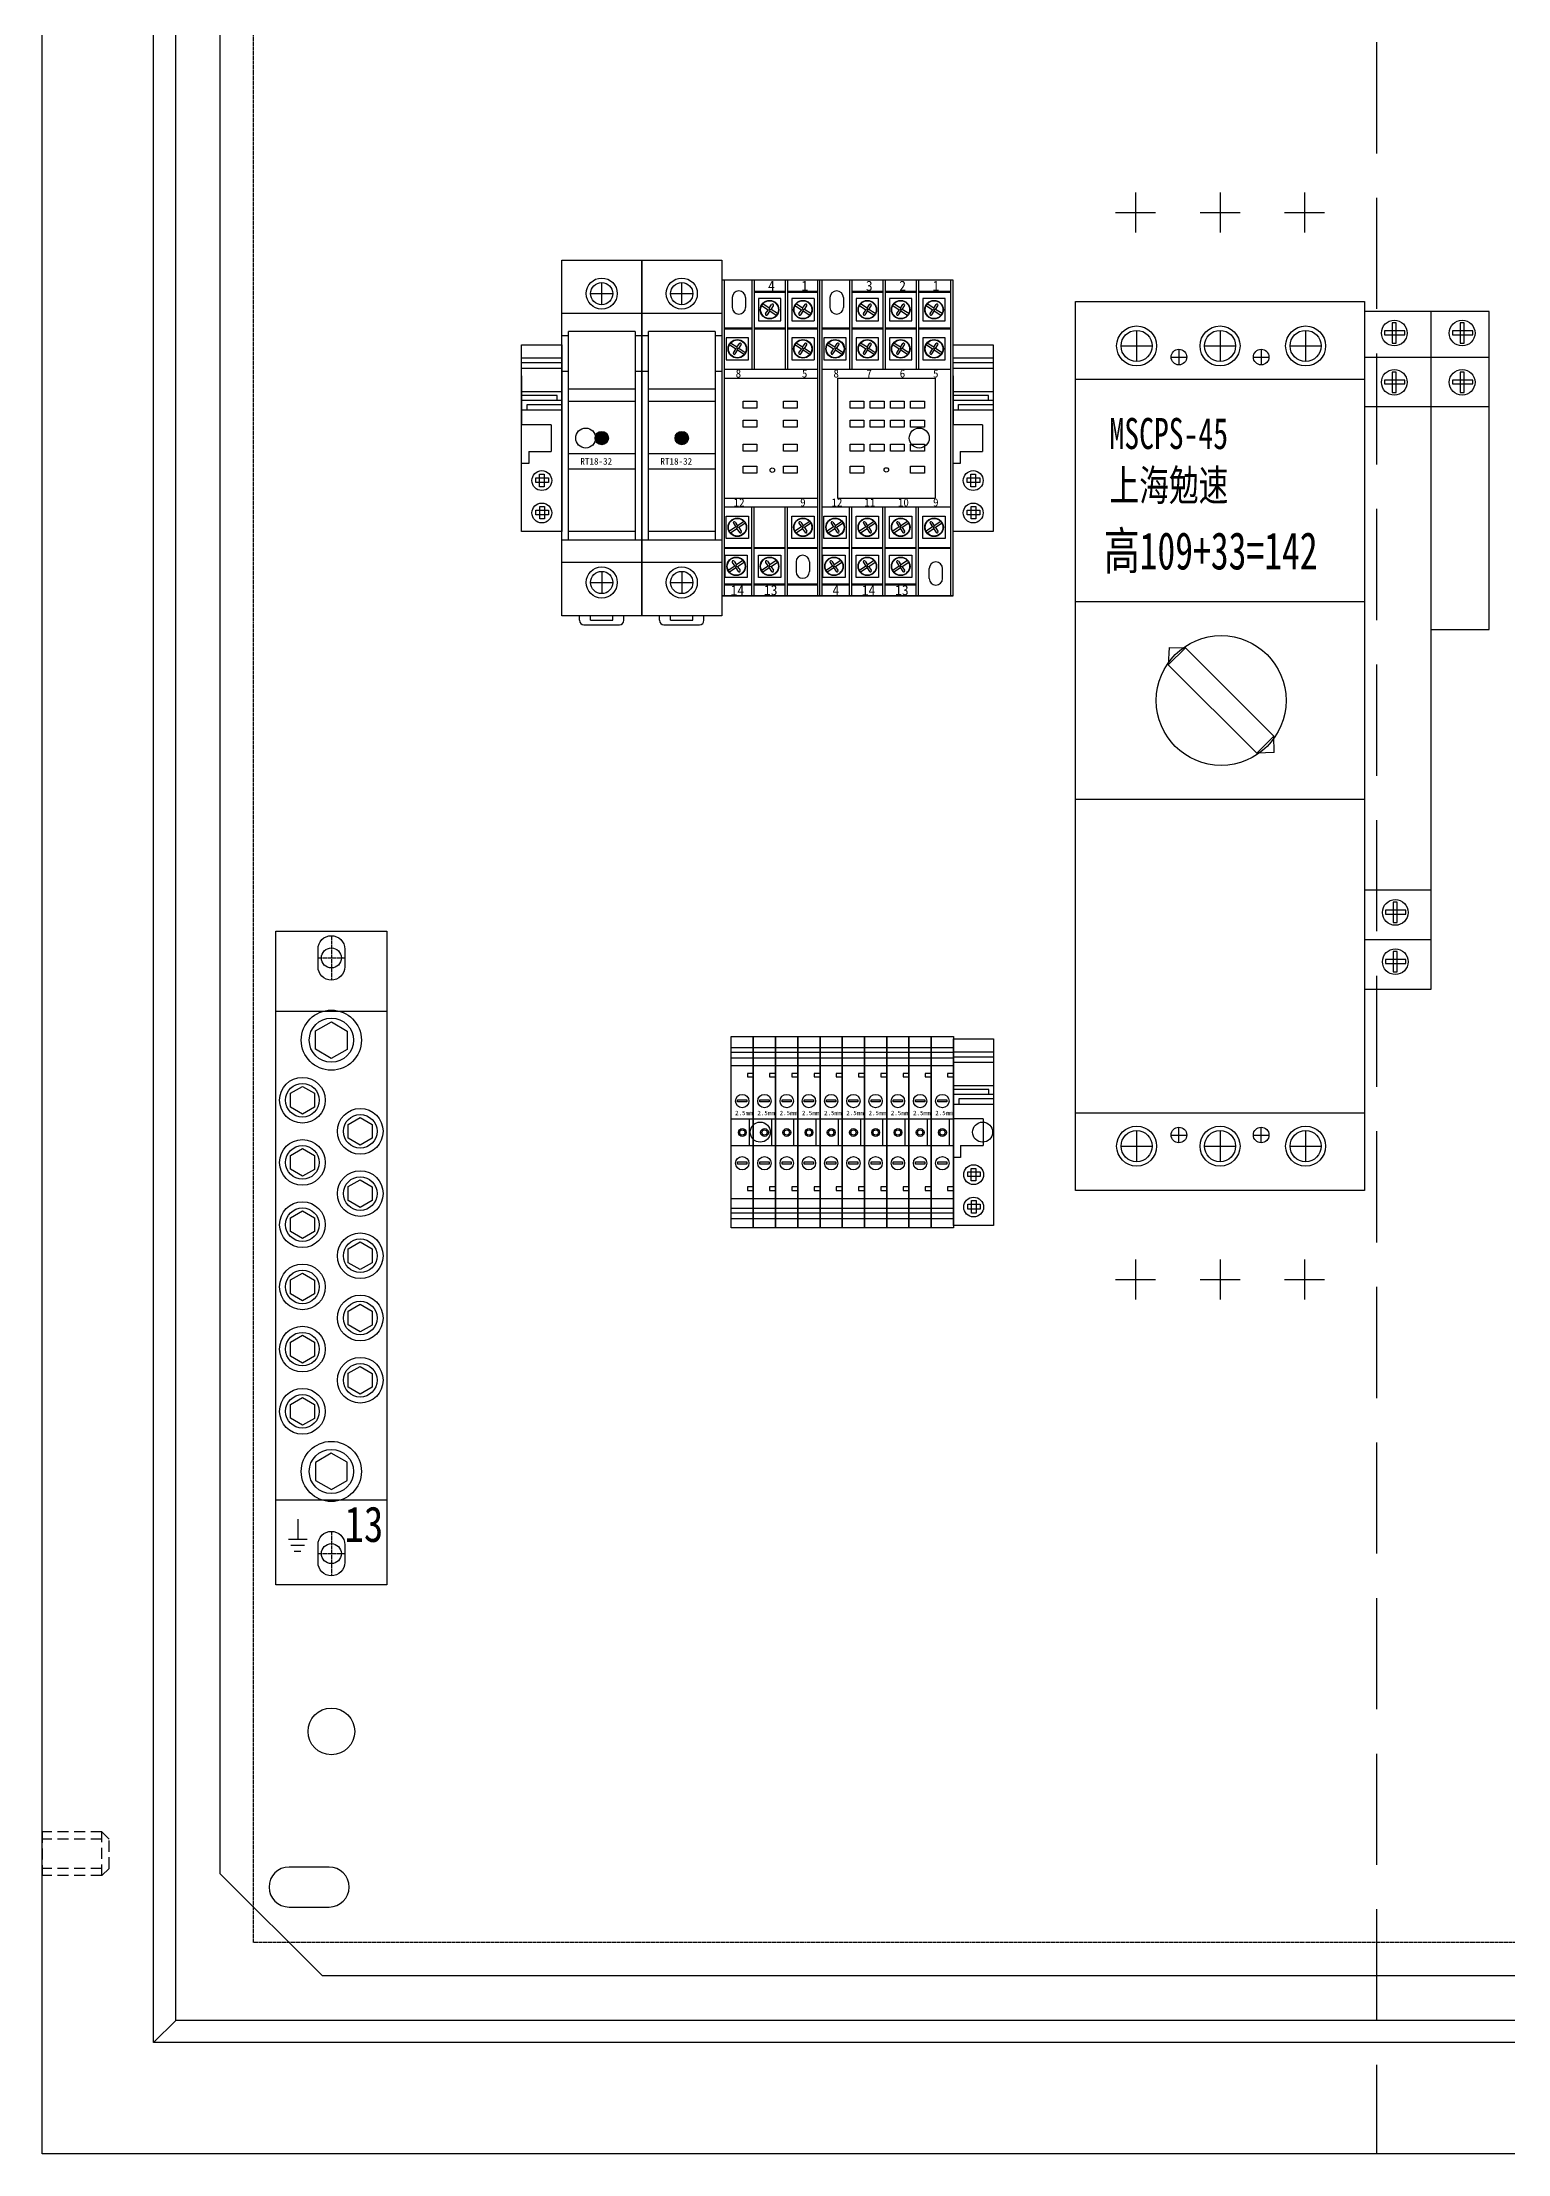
# Model space of a CAD drawing. Extents: x 1445147 to 1445785, y 431801 to 432801.
# Drawn here: x 1445147 to 1445476.6, y 431801.2 to 432276.2 of the extents above; entities that cross this region are included whole.
import ezdxf

# ---------------------------------------------------------------- set-up
doc = ezdxf.new("R2010")
doc.units = 0
doc.header["$MEASUREMENT"] = 0
for name, pattern in [('DASH', [0.35, 0.25, -0.1]), ('HIDDEN', [0.375, 0.25, -0.125]), ('LYJS-XX', [0.35, 0.25, -0.1])]:
    doc.linetypes.add(name, pattern=pattern)
for name, color, linetype in [('EQUIP-插座', 3, 'Continuous'), ('LY-JS-BJ', 7, 'Continuous'), ('LY-JS-YQJ', 7, 'Continuous'), ('布置图', 20, 'Continuous'), ('注释', 1, 'Continuous')]:
    doc.layers.add(name, color=color, linetype=linetype)
doc.layers.add('LY-二次控制图', color=7, linetype='Continuous', lineweight=18)
doc.styles.add('-宋体', font='', dxfattribs={"width": 0.65})
doc.styles.get('-宋体').set_extended_font_data('NSimSun')

# ---------------------------------------------------------------- blocks, each defined once
blk = doc.blocks.new('A$C7F2E4CF4')
at = {"layer": 'LY-JS-YQJ', "color": 1, "linetype": 'DASH'}
for p, q in [((0, 5), (0, -5)), ((-3, 0), (3, 0))]:
    blk.add_line(p, q, dxfattribs=at)
at = {"layer": 'LY-JS-YQJ', "color": 0, "linetype": 'ByBlock'}
blk.add_lwpolyline([(0, 5), (0, 5, -0.414214), (3, 2), (3, -2, -0.414214), (0, -5), (0, -5, -0.414214), (-3, -2), (-3, 2, -0.414214)], format="xyb", close=True, dxfattribs=at)
blk = doc.blocks.new('13位地排2021')
for p, q in [((12.5, 147), (12.5, 147)), ((12.5, 147), (16.12, 147)), ((12.5, 0), (12.5, 0))]:
    blk.add_line(p, q)
at = {"layer": 'LY-JS-YQJ', "color": 1, "linetype": 'ByBlock'}
for p, q in [((4.95, 14.76), (4.95, 10.28)), ((2.87, 10.28), (7.03, 10.28)), ((3.41, 8.93), (6.43, 8.93)), ((4.14, 7.58), (5.65, 7.58))]:
    blk.add_line(p, q, dxfattribs=at)
at = {"layer": 'LY-JS-YQJ', "color": 2, "linetype": 'ByBlock'}
blk.add_lwpolyline([(25, 147), (25, 0), (0, 0), (0, 147)], close=True, dxfattribs=at)
for points in [[(0, 129), (25, 129)], [(25, 19), (0, 19)]]:
    blk.add_lwpolyline(points, dxfattribs=at)
at = {"layer": 'LY-JS-YQJ', "color": 3}
for points in [[(12.49, 118.41), (8.94, 120.47), (8.96, 124.57), (12.51, 126.6), (16.06, 124.54), (16.04, 120.44)], [(5.99, 105.88), (3.29, 107.45), (3.3, 110.57), (6.01, 112.12), (8.71, 110.55), (8.7, 107.43)], [(18.99, 98.88), (16.29, 100.45), (16.3, 103.57), (19.01, 105.12), (21.71, 103.55), (21.7, 100.43)], [(5.99, 91.88), (3.29, 93.45), (3.3, 96.57), (6.01, 98.12), (8.71, 96.55), (8.7, 93.43)], [(18.99, 84.88), (16.29, 86.45), (16.3, 89.57), (19.01, 91.12), (21.71, 89.55), (21.7, 86.43)], [(5.99, 77.88), (3.29, 79.45), (3.3, 82.57), (6.01, 84.12), (8.71, 82.55), (8.7, 79.43)], [(18.99, 70.88), (16.29, 72.45), (16.3, 75.57), (19.01, 77.12), (21.71, 75.55), (21.7, 72.43)], [(5.99, 63.88), (3.29, 65.45), (3.3, 68.57), (6.01, 70.12), (8.71, 68.55), (8.7, 65.43)], [(18.99, 56.88), (16.29, 58.45), (16.3, 61.57), (19.01, 63.12), (21.71, 61.55), (21.7, 58.43)], [(5.99, 49.88), (3.29, 51.45), (3.3, 54.57), (6.01, 56.12), (8.71, 54.55), (8.7, 51.43)], [(18.99, 42.88), (16.29, 44.45), (16.3, 47.57), (19.01, 49.12), (21.71, 47.55), (21.7, 44.43)], [(5.99, 35.88), (3.29, 37.45), (3.3, 40.57), (6.01, 42.12), (8.71, 40.55), (8.7, 37.43)], [(12.49, 29.59), (8.94, 27.53), (8.96, 23.43), (12.51, 21.4), (16.06, 23.46), (16.04, 27.56)]]:
    blk.add_lwpolyline(points, close=True, dxfattribs=at)
for centre, radius in [((12.5, 122.51), 6.76), ((12.5, 122.51), 4.97), ((6, 109), 5.14), ((6, 109), 3.78), ((19, 102), 5.14), ((19, 102), 3.78), ((6, 95), 5.14), ((6, 95), 3.78), ((19, 88), 5.14), ((19, 88), 3.78), ((6, 81), 5.14), ((6, 81), 3.78), ((19, 74), 5.14), ((19, 74), 3.78), ((6, 67), 5.14), ((6, 67), 3.78), ((19, 60), 5.14), ((19, 60), 3.78), ((6, 53), 5.14), ((6, 53), 3.78), ((19, 46), 5.14), ((19, 46), 3.78), ((6, 39), 5.14), ((6, 39), 3.78), ((12.5, 25.49), 6.76), ((12.5, 25.49), 4.97)]:
    blk.add_circle(centre, radius, dxfattribs=at)
at = {"layer": 'LY-JS-YQJ', "color": 0}
for p in [(12.5, 141), (12.5, 7)]:
    blk.add_blockref('A$C7F2E4CF4', p, dxfattribs=at)
at = {"layer": 'LY-JS-YQJ', "color": 4, "style": '-宋体', "width": 0.8}
blk.add_text('13', height=8, dxfattribs=at).set_placement((15.47, 9.63))
blk = doc.blocks.new('RT18保险 正视图')
at = {"layer": 'LY-JS-YQJ'}
blk.add_hatch(color=1, dxfattribs=at).paths.add_polyline_path([(1.5, -40, 1), (-1.5, -40, 1)])
for p, q in [((-9, -80), (-9, 0)), ((-9, 0), (9, 0)), ((9, 0), (9, -80)), ((-2.5, -7.51), (2.5, -7.51)), ((0, -10.01), (0, -5.01)), ((9, -12.01), (-9, -12.01)), ((-7.5, -17), (-9, -17)), ((7.5, -16), (-7.5, -16)), ((-7.5, -63), (-7.5, -16)), ((7.5, -16), (7.5, -63)), ((9, -17), (7.5, -17)), ((-7.5, -25), (-9, -25)), ((9, -25), (7.5, -25)), ((7.5, -29), (-7.5, -29)), ((7.5, -31.75), (-7.5, -31.75)), ((-7.5, -43.5), (7.5, -43.5)), ((-7.5, -46.9), (7.5, -46.9)), ((7.5, -61), (-7.5, -61)), ((9, -63), (-9, -63)), ((9, -67.99), (-9, -67.99)), ((0, -69.99), (0, -74.99)), ((-2.5, -72.49), (2.5, -72.49)), ((9, -80), (-9, -80)), ((-5, -81), (-5, -80)), ((-2.5, -81), (-2.5, -80)), ((2.5, -81), (2.5, -80)), ((5, -81), (5, -80)), ((-4, -82), (4, -82)), ((-2.5, -81), (2.5, -81))]:
    blk.add_line(p, q, dxfattribs=at)
for centre, radius in [((0, -7.51), 3.5), ((0, -7.51), 2.5), ((0, -72.49), 3.5), ((0, -72.49), 2.5)]:
    blk.add_circle(centre, radius, dxfattribs=at)
at = {"layer": 'LY-JS-YQJ', "color": 1}
blk.add_circle((0, -40), 1.5, dxfattribs=at)
at = {"layer": 'LY-JS-YQJ'}
for centre, start, end in [((-4, -81), 180, 270), ((4, -81), 270, 0)]:
    blk.add_arc(centre, 1, start, end, dxfattribs=at)
at = {"layer": 'LY-JS-YQJ', "insert": (-4.8, -44.5), "char_height": 1.5, "width": 12.3, "attachment_point": 1}
blk.add_mtext('RT18-32', dxfattribs=at)
blk = doc.blocks.new('RT18-32X-6A')
at = {"layer": 'LY-JS-YQJ'}
blk.add_blockref('RT18保险 正视图', (9, 80), dxfattribs=at)
blk = doc.blocks.new('HH54P')
at = {"layer": 'LY-JS-YQJ'}
for p, q in [((0, 71), (0, 68.5)), ((30, 71), (0, 71)), ((0, 71), (0, 0)), ((0.5, 71), (0.5, 0)), ((2.34, 67.09), (2.34, 64.88)), ((5.34, 67.09), (5.34, 64.88)), ((6.75, 71), (6.75, 51)), ((7.25, 71), (7.25, 51)), ((7.25, 68.5), (14.25, 68.5)), ((7.25, 68.3), (14.25, 68.3)), ((13.24, 66.87), (8.24, 66.87)), ((8.24, 66.87), (8.24, 61.87)), ((13.24, 61.87), (13.24, 66.87)), ((14.25, 71), (14.25, 51)), ((14.75, 71), (14.75, 51)), ((14.75, 68.5), (21.75, 68.5)), ((14.75, 68.3), (21.75, 68.3)), ((15.74, 66.87), (15.74, 61.87)), ((20.74, 66.87), (15.74, 66.87)), ((20.74, 61.87), (20.74, 66.87)), ((21.75, 71), (21.75, 51)), ((22.25, 71), (22.25, 51)), ((22.25, 68.5), (29.5, 68.5)), ((22.25, 68.3), (29.5, 68.3)), ((28.24, 66.87), (23.24, 66.87)), ((23.24, 66.87), (23.24, 61.87)), ((28.24, 61.87), (28.24, 66.87)), ((29.5, 0), (29.5, 71)), ((30, 0), (30, 71)), ((8.24, 61.87), (13.24, 61.87)), ((10.4, 64.3), (8.95, 65.27)), ((10.67, 64.71), (9.21, 65.67)), ((9.86, 63.48), (10.4, 64.3)), ((10.26, 63.22), (10.8, 64.04)), ((11.07, 64.44), (10.4, 64.3)), ((10.67, 64.71), (11.21, 65.53)), ((10.67, 64.71), (10.8, 64.04)), ((12.26, 63.08), (10.8, 64.04)), ((11.07, 64.44), (11.61, 65.26)), ((12.53, 63.48), (11.07, 64.44)), ((15.74, 61.87), (20.74, 61.87)), ((17.9, 64.3), (16.45, 65.27)), ((18.17, 64.71), (16.71, 65.67)), ((17.36, 63.48), (17.9, 64.3)), ((17.76, 63.22), (18.3, 64.04)), ((18.57, 64.44), (17.9, 64.3)), ((18.17, 64.71), (18.71, 65.53)), ((18.17, 64.71), (18.3, 64.04)), ((19.76, 63.08), (18.3, 64.04)), ((18.57, 64.44), (19.11, 65.26)), ((20.03, 63.48), (18.57, 64.44)), ((23.24, 61.87), (28.24, 61.87)), ((25.4, 64.3), (23.95, 65.27)), ((25.67, 64.71), (24.21, 65.67)), ((24.86, 63.48), (25.4, 64.3)), ((25.26, 63.22), (25.8, 64.04)), ((26.07, 64.44), (25.4, 64.3)), ((25.67, 64.71), (26.21, 65.53)), ((25.67, 64.71), (25.8, 64.04)), ((27.26, 63.08), (25.8, 64.04)), ((26.07, 64.44), (26.61, 65.26)), ((27.53, 63.48), (26.07, 64.44)), ((0.5, 60.3), (6.75, 60.3)), ((0.5, 60.1), (6.75, 60.1)), ((5.99, 58.07), (0.99, 58.07)), ((0.99, 58.07), (0.99, 53.07)), ((5.99, 53.07), (5.99, 58.07)), ((7.25, 60.3), (14.25, 60.3)), ((7.25, 60.1), (14.25, 60.1)), ((8.24, 58.07), (8.24, 53.07)), ((13.24, 58.07), (8.24, 58.07)), ((13.24, 53.07), (13.24, 58.07)), ((14.75, 60.3), (21.75, 60.3)), ((14.75, 60.1), (21.75, 60.1)), ((20.74, 58.07), (15.74, 58.07)), ((15.74, 58.07), (15.74, 53.07)), ((20.74, 53.07), (20.74, 58.07)), ((22.25, 60.3), (29.5, 60.3)), ((22.25, 60.1), (29.5, 60.1)), ((23.24, 58.07), (23.24, 53.07)), ((28.24, 58.07), (23.24, 58.07)), ((28.24, 53.07), (28.24, 58.07)), ((0.99, 53.07), (5.99, 53.07)), ((3.15, 55.51), (1.7, 56.47)), ((3.42, 55.91), (1.96, 56.87)), ((2.61, 54.68), (3.15, 55.51)), ((3.01, 54.42), (3.55, 55.24)), ((3.82, 55.64), (3.15, 55.51)), ((3.42, 55.91), (3.96, 56.73)), ((3.42, 55.91), (3.55, 55.24)), ((5.01, 54.28), (3.55, 55.24)), ((3.82, 55.64), (4.36, 56.46)), ((5.28, 54.68), (3.82, 55.64)), ((8.24, 53.07), (13.24, 53.07)), ((10.4, 55.51), (8.95, 56.47)), ((10.67, 55.91), (9.21, 56.87)), ((9.86, 54.68), (10.4, 55.51)), ((10.26, 54.42), (10.8, 55.24)), ((11.07, 55.64), (10.4, 55.51)), ((10.67, 55.91), (11.21, 56.73)), ((10.67, 55.91), (10.8, 55.24)), ((12.26, 54.28), (10.8, 55.24)), ((11.07, 55.64), (11.61, 56.46)), ((12.53, 54.68), (11.07, 55.64)), ((15.74, 53.07), (20.74, 53.07)), ((17.9, 55.51), (16.45, 56.47)), ((18.17, 55.91), (16.71, 56.87)), ((17.36, 54.68), (17.9, 55.51)), ((17.76, 54.42), (18.3, 55.24)), ((18.57, 55.64), (17.9, 55.51)), ((18.17, 55.91), (18.71, 56.73)), ((18.17, 55.91), (18.3, 55.24)), ((19.76, 54.28), (18.3, 55.24)), ((18.57, 55.64), (19.11, 56.46)), ((20.03, 54.68), (18.57, 55.64)), ((23.24, 53.07), (28.24, 53.07)), ((25.4, 55.51), (23.95, 56.47)), ((25.67, 55.91), (24.21, 56.87)), ((24.86, 54.68), (25.4, 55.51)), ((25.26, 54.42), (25.8, 55.24)), ((26.07, 55.64), (25.4, 55.51)), ((25.67, 55.91), (26.21, 56.73)), ((25.67, 55.91), (25.8, 55.24)), ((27.26, 54.28), (25.8, 55.24)), ((26.07, 55.64), (26.61, 56.46)), ((27.53, 54.68), (26.07, 55.64)), ((0.5, 51), (29.5, 51)), ((4, 49), (4, 22)), ((4, 49), (26, 49)), ((26, 49), (26, 22)), ((0.5, 20), (29.5, 20)), ((4, 22), (26, 22)), ((6.75, 0), (6.75, 20)), ((7.25, 0), (7.25, 20)), ((14.25, 0), (14.25, 20)), ((14.75, 0), (14.75, 20)), ((21.75, 0), (21.75, 20)), ((22.25, 0), (22.25, 20)), ((0.99, 12.93), (0.99, 17.93)), ((0.99, 17.93), (5.99, 17.93)), ((3.15, 15.49), (1.7, 14.53)), ((3.42, 15.09), (1.96, 14.13)), ((2.61, 16.32), (3.15, 15.49)), ((3.01, 16.58), (3.55, 15.76)), ((3.82, 15.36), (3.15, 15.49)), ((3.42, 15.09), (3.55, 15.76)), ((3.42, 15.09), (3.96, 14.27)), ((5.01, 16.72), (3.55, 15.76)), ((5.28, 16.32), (3.82, 15.36)), ((3.82, 15.36), (4.36, 14.54)), ((5.99, 17.93), (5.99, 12.93)), ((8.24, 17.93), (13.24, 17.93)), ((8.24, 12.93), (8.24, 17.93)), ((10.4, 15.49), (8.95, 14.53)), ((10.67, 15.09), (9.21, 14.13)), ((9.86, 16.32), (10.4, 15.49)), ((10.26, 16.58), (10.8, 15.76)), ((11.07, 15.36), (10.4, 15.49)), ((10.67, 15.09), (10.8, 15.76)), ((10.67, 15.09), (11.21, 14.27)), ((12.26, 16.72), (10.8, 15.76)), ((12.53, 16.32), (11.07, 15.36)), ((11.07, 15.36), (11.61, 14.54)), ((13.24, 17.93), (13.24, 12.93)), ((15.74, 12.93), (15.74, 17.93)), ((15.74, 17.93), (20.74, 17.93)), ((17.9, 15.49), (16.45, 14.53)), ((18.17, 15.09), (16.71, 14.13)), ((17.36, 16.32), (17.9, 15.49)), ((17.76, 16.58), (18.3, 15.76)), ((18.57, 15.36), (17.9, 15.49)), ((18.17, 15.09), (18.3, 15.76)), ((18.17, 15.09), (18.71, 14.27)), ((19.76, 16.72), (18.3, 15.76)), ((20.03, 16.32), (18.57, 15.36)), ((18.57, 15.36), (19.11, 14.54)), ((20.74, 17.93), (20.74, 12.93)), ((23.24, 17.93), (28.24, 17.93)), ((23.24, 12.93), (23.24, 17.93)), ((25.4, 15.49), (23.95, 14.53)), ((25.67, 15.09), (24.21, 14.13)), ((24.86, 16.32), (25.4, 15.49)), ((25.26, 16.58), (25.8, 15.76)), ((26.07, 15.36), (25.4, 15.49)), ((25.67, 15.09), (25.8, 15.76)), ((25.67, 15.09), (26.21, 14.27)), ((27.26, 16.72), (25.8, 15.76)), ((27.53, 16.32), (26.07, 15.36)), ((26.07, 15.36), (26.61, 14.54)), ((28.24, 17.93), (28.24, 12.93)), ((0.5, 10.9), (6.75, 10.9)), ((0.5, 10.7), (6.75, 10.7)), ((5.99, 12.93), (0.99, 12.93)), ((7.25, 10.9), (14.25, 10.9)), ((7.25, 10.7), (14.25, 10.7)), ((13.24, 12.93), (8.24, 12.93)), ((14.75, 10.9), (21.75, 10.9)), ((14.75, 10.7), (21.75, 10.7)), ((20.74, 12.93), (15.74, 12.93)), ((22.25, 10.9), (29.5, 10.9)), ((22.25, 10.7), (29.5, 10.7)), ((28.24, 12.93), (23.24, 12.93)), ((0.74, 4.13), (0.74, 9.13)), ((0.74, 9.13), (5.74, 9.13)), ((2.9, 6.7), (1.45, 5.73)), ((3.17, 6.29), (1.71, 5.33)), ((2.36, 7.52), (2.9, 6.7)), ((2.76, 7.78), (3.3, 6.96)), ((3.57, 6.56), (2.9, 6.7)), ((3.17, 6.29), (3.3, 6.96)), ((3.17, 6.29), (3.71, 5.47)), ((4.76, 7.92), (3.3, 6.96)), ((5.03, 7.52), (3.57, 6.56)), ((3.57, 6.56), (4.11, 5.74)), ((5.74, 9.13), (5.74, 4.13)), ((8.24, 9.13), (13.24, 9.13)), ((8.24, 4.13), (8.24, 9.13)), ((10.4, 6.7), (8.95, 5.73)), ((10.67, 6.29), (9.21, 5.33)), ((9.86, 7.52), (10.4, 6.7)), ((10.26, 7.78), (10.8, 6.96)), ((11.07, 6.56), (10.4, 6.7)), ((10.67, 6.29), (10.8, 6.96)), ((10.67, 6.29), (11.21, 5.47)), ((12.26, 7.92), (10.8, 6.96)), ((12.53, 7.52), (11.07, 6.56)), ((11.07, 6.56), (11.61, 5.74)), ((13.24, 9.13), (13.24, 4.13)), ((15.74, 4.13), (15.74, 9.13)), ((15.74, 9.13), (20.74, 9.13)), ((17.9, 6.7), (16.45, 5.73)), ((18.17, 6.29), (16.71, 5.33)), ((17.36, 7.52), (17.9, 6.7)), ((17.76, 7.78), (18.3, 6.96)), ((18.57, 6.56), (17.9, 6.7)), ((18.17, 6.29), (18.3, 6.96)), ((18.17, 6.29), (18.71, 5.47)), ((19.76, 7.92), (18.3, 6.96)), ((20.03, 7.52), (18.57, 6.56)), ((18.57, 6.56), (19.11, 5.74)), ((20.74, 9.13), (20.74, 4.13)), ((24.65, 3.91), (24.65, 6.12)), ((27.65, 3.91), (27.65, 6.12)), ((30, 0), (0, 0)), ((0, 0), (30, 0)), ((0.5, 2.7), (6.75, 2.7)), ((0.5, 2.5), (6.75, 2.5)), ((5.74, 4.13), (0.74, 4.13)), ((7.25, 2.7), (14.25, 2.7)), ((7.25, 2.5), (14.25, 2.5)), ((13.24, 4.13), (8.24, 4.13)), ((14.75, 2.7), (21.75, 2.7)), ((14.75, 2.5), (21.75, 2.5)), ((20.74, 4.13), (15.74, 4.13))]:
    blk.add_line(p, q, dxfattribs=at)
for points in [[(6.88, 43.81), (9.97, 43.81), (9.97, 42.22), (6.88, 42.22)], [(11.41, 43.81), (14.5, 43.81), (14.5, 42.22), (11.41, 42.22)], [(15.93, 43.81), (19.03, 43.81), (19.03, 42.22), (15.93, 42.22)], [(20.46, 43.81), (23.56, 43.81), (23.56, 42.22), (20.46, 42.22)], [(6.88, 39.53), (9.97, 39.53), (9.97, 37.95), (6.88, 37.95)], [(11.41, 39.53), (14.5, 39.53), (14.5, 37.95), (11.41, 37.95)], [(15.93, 39.53), (19.03, 39.53), (19.03, 37.95), (15.93, 37.95)], [(20.46, 39.53), (23.56, 39.53), (23.56, 37.95), (20.46, 37.95)], [(6.88, 34.15), (9.97, 34.15), (9.97, 32.57), (6.88, 32.57)], [(11.41, 34.15), (14.5, 34.15), (14.5, 32.57), (11.41, 32.57)], [(15.93, 34.15), (19.03, 34.15), (19.03, 32.57), (15.93, 32.57)], [(20.46, 34.15), (23.56, 34.15), (23.56, 32.57), (20.46, 32.57)], [(6.88, 29.16), (9.97, 29.16), (9.97, 27.58), (6.88, 27.58)], [(20.46, 29.16), (23.56, 29.16), (23.56, 27.58), (20.46, 27.58)]]:
    blk.add_lwpolyline(points, close=True, dxfattribs=at)
for centre, radius in [((10.74, 64.37), 2.09), ((10.74, 64.37), 2), ((18.24, 64.37), 2.09), ((18.24, 64.37), 2), ((25.74, 64.37), 2.09), ((25.74, 64.37), 2), ((3.49, 55.57), 2.09), ((3.49, 55.57), 2), ((10.74, 55.57), 2.09), ((10.74, 55.57), 2), ((18.24, 55.57), 2.09), ((18.24, 55.57), 2), ((25.74, 55.57), 2.09), ((25.74, 55.57), 2), ((15, 28.33), 0.5), ((3.49, 15.43), 2.09), ((3.49, 15.43), 2), ((10.74, 15.43), 2.09), ((10.74, 15.43), 2), ((18.24, 15.43), 2.09), ((18.24, 15.43), 2), ((25.74, 15.43), 2.09), ((25.74, 15.43), 2), ((3.24, 6.63), 2.09), ((3.24, 6.63), 2), ((10.74, 6.63), 2.09), ((10.74, 6.63), 2), ((18.24, 6.63), 2.09), ((18.24, 6.63), 2)]:
    blk.add_circle(centre, radius, dxfattribs=at)
for centre, radius, start, end in [((3.84, 67.09), 1.5, 0, 180), ((3.84, 64.88), 1.5, 180, 0), ((10.06, 63.35), 0.24, 146.5949, 326.5949), ((11.41, 65.39), 0.24, 326.5949, 146.5949), ((17.56, 63.35), 0.24, 146.5949, 326.5949), ((18.91, 65.39), 0.24, 326.5949, 146.5949), ((25.06, 63.35), 0.24, 146.5949, 326.5949), ((26.41, 65.39), 0.24, 326.5949, 146.5949), ((2.81, 54.55), 0.24, 146.5949, 326.5949), ((4.16, 56.6), 0.24, 326.5949, 146.5949), ((10.06, 54.55), 0.24, 146.5949, 326.5949), ((11.41, 56.6), 0.24, 326.5949, 146.5949), ((17.56, 54.55), 0.24, 146.5949, 326.5949), ((18.91, 56.6), 0.24, 326.5949, 146.5949), ((25.06, 54.55), 0.24, 146.5949, 326.5949), ((26.41, 56.6), 0.24, 326.5949, 146.5949), ((2.81, 16.45), 0.24, 33.4051, 213.4051), ((4.16, 14.4), 0.24, 213.4051, 33.4051), ((10.06, 16.45), 0.24, 33.4051, 213.4051), ((11.41, 14.4), 0.24, 213.4051, 33.4051), ((17.56, 16.45), 0.24, 33.4051, 213.4051), ((18.91, 14.4), 0.24, 213.4051, 33.4051), ((25.06, 16.45), 0.24, 33.4051, 213.4051), ((26.41, 14.4), 0.24, 213.4051, 33.4051), ((2.56, 7.65), 0.24, 33.4051, 213.4051), ((3.91, 5.61), 0.24, 213.4051, 33.4051), ((10.06, 7.65), 0.24, 33.4051, 213.4051), ((11.41, 5.61), 0.24, 213.4051, 33.4051), ((17.56, 7.65), 0.24, 33.4051, 213.4051), ((18.91, 5.61), 0.24, 213.4051, 33.4051), ((26.15, 6.12), 1.5, 0, 180), ((26.15, 3.91), 1.5, 180, 0)]:
    blk.add_arc(centre, radius, start, end, dxfattribs=at)
for s, insert, char_height, width, attachment_point in [('{\\fSimSun|b0|i0|c134|p2;3}', (10.4, 70.88), 2.25, 1.0919, 1), ('{\\fSimSun|b0|i0|c134|p2;2}', (17.9, 70.88), 2.25, 1.0919, 1), ('{\\fSimSun|b0|i0|c134|p2;1}', (25.4, 70.88), 2.25, 1.0919, 1), ('{\\fSimSun|b0|i0|c134|p2;8}', (3.12, 50.91), 1.8, 0.8735, 1), ('{\\fSimSun|b0|i0|c134|p2;7}', (10.52, 50.91), 1.8, 0.8735, 1), ('{\\fSimSun|b0|i0|c134|p2;6}', (18.02, 50.91), 1.8, 0.8735, 1), ('{\\fSimSun|b0|i0|c134|p2;5}', (25.52, 50.91), 1.8, 0.8735, 1), ('{\\fSimSun|b0|i0|c134|p2;12}', (2.68, 21.91), 1.8, 0.8735, 1), ('{\\fSimSun|b0|i0|c134|p2;11}', (10.07, 21.91), 1.8, 0.8735, 1), ('{\\fSimSun|b0|i0|c134|p2;10}', (17.62, 21.91), 1.8, 0.8735, 1), ('{\\fSimSun|b0|i0|c134|p2;9}', (25.52, 21.91), 1.8, 0.8735, 1), ('{\\fSimSun|b0|i0|c134|p2;4}', (2.9, 0.12), 2.25, 1.0919, 7), ('{\\fSimSun|b0|i0|c134|p2;14}', (9.47, 0.12), 2.25, 1.0919, 7), ('{\\fSimSun|b0|i0|c134|p2;13}', (16.97, 0.12), 2.25, 1.0919, 7)]:
    blk.add_mtext(s, dxfattribs=dict(at, insert=insert, char_height=char_height, width=width, attachment_point=attachment_point))
blk = doc.blocks.new('端子堵头')
at = {"layer": 'LY-JS-YQJ'}
for p, q in [((0, 39.03), (9, 39.03)), ((0, 37.96), (9, 37.96)), ((0, 36.73), (9, 36.73)), ((0, 35), (0, 24)), ((9, 35), (9, 24)), ((9, 34.58), (9, 33.47)), ((0, 31.48), (9, 31.48)), ((7.97, 30.59), (0, 30.59)), ((0, 29.53), (9, 29.53)), ((1.25, 27.32), (1.25, 28.56)), ((1.25, 28.56), (9, 28.56)), ((7.97, 29.53), (7.97, 30.59)), ((0, 27.32), (9, 27.32)), ((6.66, 24), (0, 24)), ((6.66, 24), (6.66, 18)), ((1.59, 15.27), (0, 15.27)), ((1.59, 18), (1.59, 15.27)), ((1.59, 18), (6.66, 18))]:
    blk.add_line(p, q, dxfattribs=at)
for points in [[(0, 42), (9, 42), (9, 0), (0, 0)], [(3.2, 12.05), (6.01, 12.05), (6.01, 10.99), (3.2, 10.99)], [(5.06, 12.84), (5.06, 10.03), (3.99, 10.03), (3.99, 12.84)], [(3.2, 4.76), (6.01, 4.76), (6.01, 3.69), (3.2, 3.69)], [(5.13, 5.6), (5.13, 2.79), (4.06, 2.79), (4.06, 5.6)]]:
    blk.add_lwpolyline(points, close=True, dxfattribs=at)
for centre in [(4.54, 11.43), (4.54, 4.14)]:
    blk.add_circle(centre, 2.23, dxfattribs=at)
blk = doc.blocks.new('UK-2.5 5组')
at = {"layer": 'LY-JS-YQJ'}
for p, q in [((0, 19.03), (5, 19.03)), ((5, 19.03), (10, 19.03)), ((10, 19.03), (15, 19.03)), ((15, 19.03), (20, 19.03)), ((0, 17.96), (5, 17.96)), ((0, 16.73), (5, 16.73)), ((5, 17.96), (10, 17.96)), ((5, 16.73), (10, 16.73)), ((10, 17.96), (15, 17.96)), ((10, 16.73), (15, 16.73)), ((15, 17.96), (20, 17.96)), ((15, 16.73), (20, 16.73)), ((5, 13.21), (3.66, 13.21)), ((3.66, 13.21), (3.66, 12.43)), ((3.66, 12.43), (5, 12.43)), ((5, 12.43), (5, 11.32)), ((10, 13.21), (8.66, 13.21)), ((8.66, 13.21), (8.66, 12.43)), ((8.66, 12.43), (10, 12.43)), ((10, 12.43), (10, 11.32)), ((15, 13.21), (13.66, 13.21)), ((13.66, 13.21), (13.66, 12.43)), ((13.66, 12.43), (15, 12.43)), ((15, 12.43), (15, 11.32)), ((20, 13.21), (18.66, 13.21)), ((18.66, 13.21), (18.66, 12.43)), ((18.66, 12.43), (20, 12.43)), ((0, 3), (5, 3)), ((4.07, 3), (4.07, -3)), ((5, 3), (10, 3)), ((9.07, 3), (9.07, -3)), ((10, 3), (15, 3)), ((14.07, 3), (14.07, -3)), ((15, 3), (20, 3)), ((19.07, 3), (19.07, -3)), ((0, -3), (5, -3)), ((5, -3), (10, -3)), ((10, -3), (15, -3)), ((15, -3), (20, -3)), ((5, -12.33), (3.66, -12.33)), ((3.66, -12.33), (3.66, -13.11)), ((3.66, -13.11), (5, -13.11)), ((10, -12.33), (8.66, -12.33)), ((8.66, -12.33), (8.66, -13.11)), ((8.66, -13.11), (10, -13.11)), ((15, -12.33), (13.66, -12.33)), ((13.66, -12.33), (13.66, -13.11)), ((13.66, -13.11), (15, -13.11)), ((20, -12.33), (18.66, -12.33)), ((18.66, -12.33), (18.66, -13.11)), ((18.66, -13.11), (20, -13.11)), ((0, -17.12), (5, -17.12)), ((0, -18.19), (5, -18.19)), ((5, -17.12), (10, -17.12)), ((5, -18.19), (10, -18.19)), ((10, -17.12), (15, -17.12)), ((10, -18.19), (15, -18.19)), ((15, -17.12), (20, -17.12)), ((15, -18.19), (20, -18.19)), ((0, -19.42), (5, -19.42)), ((5, -19.42), (10, -19.42)), ((10, -19.42), (15, -19.42)), ((15, -19.42), (20, -19.42))]:
    blk.add_line(p, q, dxfattribs=at)
at = {"layer": 'LY-JS-YQJ', "color": 6}
for p, q in [((20, 19.03), (25, 19.03)), ((20, 17.96), (25, 17.96)), ((20, 16.73), (25, 16.73)), ((20, 12.43), (20, 11.32)), ((25, 13.21), (23.66, 13.21)), ((23.66, 13.21), (23.66, 12.43)), ((23.66, 12.43), (25, 12.43)), ((25, 12.43), (25, 11.32)), ((20, 3), (25, 3)), ((24.07, 3), (24.07, -3)), ((20, -3), (25, -3)), ((25, -12.33), (23.66, -12.33)), ((23.66, -12.33), (23.66, -13.11)), ((23.66, -13.11), (25, -13.11)), ((20, -17.12), (25, -17.12)), ((20, -18.19), (25, -18.19)), ((20, -19.42), (25, -19.42))]:
    blk.add_line(p, q, dxfattribs=at)
at = {"layer": 'LY-JS-YQJ'}
for points in [[(0, 21.5), (5, 21.5), (5, -21.5), (0, -21.5)], [(5, 21.5), (10, 21.5), (10, -21.5), (5, -21.5)], [(10, 21.5), (15, 21.5), (15, -21.5), (10, -21.5)], [(15, 21.5), (20, 21.5), (20, -21.5), (15, -21.5)], [(0, 15), (5, 15), (5, -15), (0, -15)], [(5, 15), (10, 15), (10, -15), (5, -15)], [(10, 15), (15, 15), (15, -15), (10, -15)], [(15, 15), (20, 15), (20, -15), (15, -15)], [(1.47, 7.3), (3.53, 7.3), (3.53, 6.79), (1.47, 6.79)], [(6.47, 7.3), (8.53, 7.3), (8.53, 6.79), (6.47, 6.79)], [(11.47, 7.3), (13.53, 7.3), (13.53, 6.79), (11.47, 6.79)], [(16.47, 7.3), (18.53, 7.3), (18.53, 6.79), (16.47, 6.79)], [(1.47, -6.71), (3.53, -6.71), (3.53, -7.23), (1.47, -7.23)], [(6.47, -6.71), (8.53, -6.71), (8.53, -7.23), (6.47, -7.23)], [(11.47, -6.71), (13.53, -6.71), (13.53, -7.23), (11.47, -7.23)], [(16.47, -6.71), (18.53, -6.71), (18.53, -7.23), (16.47, -7.23)]]:
    blk.add_lwpolyline(points, close=True, dxfattribs=at)
at = {"layer": 'LY-JS-YQJ', "color": 6}
for points in [[(20, 21.5), (25, 21.5), (25, -21.5), (20, -21.5)], [(20, 15), (25, 15), (25, -15), (20, -15)], [(21.47, 7.3), (23.53, 7.3), (23.53, 6.79), (21.47, 6.79)], [(21.47, -6.71), (23.53, -6.71), (23.53, -7.23), (21.47, -7.23)]]:
    blk.add_lwpolyline(points, close=True, dxfattribs=at)
at = {"layer": 'LY-JS-YQJ'}
for centre, radius in [((2.5, 7), 1.5), ((7.5, 7), 1.5), ((12.5, 7), 1.5), ((17.5, 7), 1.5), ((2.52, -0.08), 0.879), ((2.52, -0.08), 0.879), ((2.52, -0.08), 0.59), ((7.52, -0.08), 0.879), ((7.52, -0.08), 0.879), ((7.52, -0.08), 0.59), ((12.52, -0.08), 0.879), ((12.52, -0.08), 0.879), ((12.52, -0.08), 0.59), ((17.52, -0.08), 0.879), ((17.52, -0.08), 0.879), ((17.52, -0.08), 0.59), ((2.5, -7), 1.5), ((7.5, -7), 1.5), ((12.5, -7), 1.5), ((17.5, -7), 1.5)]:
    blk.add_circle(centre, radius, dxfattribs=at)
at = {"layer": 'LY-JS-YQJ', "color": 6}
for centre, radius in [((22.5, 7), 1.5), ((22.52, -0.08), 0.879), ((22.52, -0.08), 0.879), ((22.52, -0.08), 0.59), ((22.5, -7), 1.5)]:
    blk.add_circle(centre, radius, dxfattribs=at)
at = {"layer": 'LY-JS-YQJ', "char_height": 1, "width": 2.5692, "attachment_point": 1}
for insert in [(0.91, 4.81), (5.91, 4.81), (10.91, 4.81), (15.91, 4.81)]:
    blk.add_mtext('2.5mm', dxfattribs=dict(at, insert=insert))
at = {"layer": 'LY-JS-YQJ', "color": 6, "insert": (20.91, 4.81), "char_height": 1, "width": 2.5692, "attachment_point": 1}
blk.add_mtext('2.5mm', dxfattribs=at)
blk = doc.blocks.new('HH52P')
at = {"layer": 'LY-JS-YQJ'}
for p, q in [((0, 71), (0, 0)), ((22, 71), (0, 71)), ((0, 71), (0, 68.5)), ((0.5, 71), (0.5, 0)), ((2.34, 67.09), (2.34, 64.88)), ((5.34, 67.09), (5.34, 64.88)), ((6.75, 71), (6.75, 51)), ((7.25, 71), (7.25, 51)), ((7.25, 68.5), (14.25, 68.5)), ((7.25, 68.3), (14.25, 68.3)), ((8.24, 66.87), (8.24, 61.87)), ((13.24, 66.87), (8.24, 66.87)), ((13.24, 61.87), (13.24, 66.87)), ((14.25, 71), (14.25, 51)), ((14.75, 71), (14.75, 51)), ((14.75, 68.5), (21.5, 68.5)), ((14.75, 68.3), (21.5, 68.3)), ((20.74, 66.87), (15.74, 66.87)), ((15.74, 66.87), (15.74, 61.87)), ((20.74, 66.87), (20.74, 61.87)), ((21.5, 71), (21.5, 0)), ((22, 71), (22, 0)), ((8.24, 61.87), (13.24, 61.87)), ((10.4, 64.3), (8.95, 65.27)), ((10.67, 64.71), (9.21, 65.67)), ((9.86, 63.48), (10.4, 64.3)), ((10.26, 63.22), (10.8, 64.04)), ((11.07, 64.44), (10.4, 64.3)), ((10.67, 64.71), (11.21, 65.53)), ((10.67, 64.71), (10.8, 64.04)), ((12.26, 63.08), (10.8, 64.04)), ((11.07, 64.44), (11.61, 65.26)), ((12.53, 63.48), (11.07, 64.44)), ((15.74, 61.87), (20.74, 61.87)), ((17.9, 64.3), (16.45, 65.27)), ((18.17, 64.71), (16.71, 65.67)), ((17.36, 63.48), (17.9, 64.3)), ((17.76, 63.22), (18.3, 64.04)), ((18.57, 64.44), (17.9, 64.3)), ((18.17, 64.71), (18.71, 65.53)), ((18.17, 64.71), (18.3, 64.04)), ((19.76, 63.08), (18.3, 64.04)), ((18.57, 64.44), (19.11, 65.26)), ((20.03, 63.48), (18.57, 64.44)), ((0.5, 60.3), (6.75, 60.3)), ((0.5, 60.1), (6.75, 60.1)), ((0.99, 58.07), (0.99, 53.07)), ((5.99, 58.07), (0.99, 58.07)), ((5.99, 53.07), (5.99, 58.07)), ((7.25, 60.3), (14.25, 60.3)), ((7.25, 60.1), (14.25, 60.1)), ((14.75, 60.3), (21.5, 60.3)), ((14.75, 60.1), (21.5, 60.1)), ((15.74, 58.07), (15.74, 53.07)), ((20.74, 58.07), (15.74, 58.07)), ((20.74, 58.07), (20.74, 53.07)), ((0.99, 53.07), (5.99, 53.07)), ((3.15, 55.51), (1.7, 56.47)), ((3.42, 55.91), (1.96, 56.87)), ((2.61, 54.68), (3.15, 55.51)), ((3.01, 54.42), (3.55, 55.24)), ((3.82, 55.64), (3.15, 55.51)), ((3.42, 55.91), (3.96, 56.73)), ((3.42, 55.91), (3.55, 55.24)), ((5.01, 54.28), (3.55, 55.24)), ((3.82, 55.64), (4.36, 56.46)), ((5.28, 54.68), (3.82, 55.64)), ((15.74, 53.07), (20.74, 53.07)), ((17.9, 55.51), (16.45, 56.47)), ((18.17, 55.91), (16.71, 56.87)), ((17.36, 54.68), (17.9, 55.51)), ((17.76, 54.42), (18.3, 55.24)), ((18.57, 55.64), (17.9, 55.51)), ((18.17, 55.91), (18.71, 56.73)), ((18.17, 55.91), (18.3, 55.24)), ((19.76, 54.28), (18.3, 55.24)), ((18.57, 55.64), (19.11, 56.46)), ((20.03, 54.68), (18.57, 55.64)), ((0.5, 51), (21.5, 51)), ((0.5, 49), (21.5, 49)), ((0.5, 22), (21.5, 22)), ((0.5, 20), (21.5, 20)), ((6.75, 0), (6.75, 20)), ((7.25, 0), (7.25, 20)), ((14.25, 0), (14.25, 20)), ((14.75, 0), (14.75, 20)), ((0.99, 17.93), (5.99, 17.93)), ((0.99, 12.93), (0.99, 17.93)), ((3.15, 15.49), (1.7, 14.53)), ((3.42, 15.09), (1.96, 14.13)), ((2.61, 16.32), (3.15, 15.49)), ((3.01, 16.58), (3.55, 15.76)), ((3.82, 15.36), (3.15, 15.49)), ((3.42, 15.09), (3.55, 15.76)), ((3.42, 15.09), (3.96, 14.27)), ((5.01, 16.72), (3.55, 15.76)), ((5.28, 16.32), (3.82, 15.36)), ((3.82, 15.36), (4.36, 14.54)), ((5.99, 17.93), (5.99, 12.93)), ((15.74, 17.93), (20.74, 17.93)), ((15.74, 12.93), (15.74, 17.93)), ((17.9, 15.49), (16.45, 14.53)), ((18.17, 15.09), (16.71, 14.13)), ((17.36, 16.32), (17.9, 15.49)), ((17.76, 16.58), (18.3, 15.76)), ((18.57, 15.36), (17.9, 15.49)), ((18.17, 15.09), (18.3, 15.76)), ((18.17, 15.09), (18.71, 14.27)), ((19.76, 16.72), (18.3, 15.76)), ((20.03, 16.32), (18.57, 15.36)), ((18.57, 15.36), (19.11, 14.54)), ((20.74, 17.93), (20.74, 12.93)), ((0.5, 10.9), (6.75, 10.9)), ((0.5, 10.7), (6.75, 10.7)), ((5.99, 12.93), (0.99, 12.93)), ((7.25, 10.9), (14.25, 10.9)), ((7.25, 10.7), (14.25, 10.7)), ((14.75, 10.9), (21.5, 10.9)), ((14.75, 10.7), (21.5, 10.7)), ((20.74, 12.93), (15.74, 12.93)), ((0.74, 9.13), (5.74, 9.13)), ((0.74, 4.13), (0.74, 9.13)), ((2.9, 6.7), (1.45, 5.73)), ((3.17, 6.29), (1.71, 5.33)), ((2.36, 7.52), (2.9, 6.7)), ((2.76, 7.78), (3.3, 6.96)), ((3.57, 6.56), (2.9, 6.7)), ((3.17, 6.29), (3.3, 6.96)), ((3.17, 6.29), (3.71, 5.47)), ((4.76, 7.92), (3.3, 6.96)), ((5.03, 7.52), (3.57, 6.56)), ((3.57, 6.56), (4.11, 5.74)), ((5.74, 9.13), (5.74, 4.13)), ((8.24, 4.13), (8.24, 9.13)), ((8.24, 9.13), (13.24, 9.13)), ((10.4, 6.7), (8.95, 5.73)), ((10.67, 6.29), (9.21, 5.33)), ((9.86, 7.52), (10.4, 6.7)), ((10.26, 7.78), (10.8, 6.96)), ((11.07, 6.56), (10.4, 6.7)), ((10.67, 6.29), (10.8, 6.96)), ((10.67, 6.29), (11.21, 5.47)), ((12.26, 7.92), (10.8, 6.96)), ((12.53, 7.52), (11.07, 6.56)), ((11.07, 6.56), (11.61, 5.74)), ((13.24, 9.13), (13.24, 4.13)), ((16.7, 7.65), (16.7, 5.44)), ((19.7, 7.65), (19.7, 5.44)), ((0, 0), (22, 0)), ((22, 0), (0, 0)), ((0.5, 2.7), (6.75, 2.7)), ((0.5, 2.5), (6.75, 2.5)), ((5.74, 4.13), (0.74, 4.13)), ((7.25, 2.7), (14.25, 2.7)), ((7.25, 2.5), (14.25, 2.5)), ((13.24, 4.13), (8.24, 4.13)), ((14.75, 2.7), (21.5, 2.7)), ((14.75, 2.5), (21.5, 2.5))]:
    blk.add_line(p, q, dxfattribs=at)
for points in [[(4.81, 43.81), (7.91, 43.81), (7.91, 42.22), (4.81, 42.22)], [(13.87, 43.81), (16.97, 43.81), (16.97, 42.22), (13.87, 42.22)], [(4.81, 39.53), (7.91, 39.53), (7.91, 37.95), (4.81, 37.95)], [(13.87, 39.53), (16.97, 39.53), (16.97, 37.95), (13.87, 37.95)], [(4.81, 34.15), (7.91, 34.15), (7.91, 32.57), (4.81, 32.57)], [(13.87, 34.15), (16.97, 34.15), (16.97, 32.57), (13.87, 32.57)], [(4.81, 29.16), (7.91, 29.16), (7.91, 27.58), (4.81, 27.58)], [(13.87, 29.16), (16.97, 29.16), (16.97, 27.58), (13.87, 27.58)]]:
    blk.add_lwpolyline(points, close=True, dxfattribs=at)
for centre, radius in [((10.74, 64.37), 2.09), ((10.74, 64.37), 2), ((18.24, 64.37), 2.09), ((18.24, 64.37), 2), ((3.49, 55.57), 2.09), ((3.49, 55.57), 2), ((18.24, 55.57), 2.09), ((18.24, 55.57), 2), ((11.36, 28.27), 0.5), ((3.49, 15.43), 2.09), ((3.49, 15.43), 2), ((18.24, 15.43), 2.09), ((18.24, 15.43), 2), ((3.24, 6.63), 2.09), ((3.24, 6.63), 2), ((10.74, 6.63), 2.09), ((10.74, 6.63), 2)]:
    blk.add_circle(centre, radius, dxfattribs=at)
for centre, radius, start, end in [((3.84, 67.09), 1.5, 0, 180), ((3.84, 64.88), 1.5, 180, 0), ((10.06, 63.35), 0.24, 146.5949, 326.5949), ((11.41, 65.39), 0.24, 326.5949, 146.5949), ((17.56, 63.35), 0.24, 146.5949, 326.5949), ((18.91, 65.39), 0.24, 326.5949, 146.5949), ((2.81, 54.55), 0.24, 146.5949, 326.5949), ((4.16, 56.6), 0.24, 326.5949, 146.5949), ((17.56, 54.55), 0.24, 146.5949, 326.5949), ((18.91, 56.6), 0.24, 326.5949, 146.5949), ((2.81, 16.45), 0.24, 33.4051, 213.4051), ((4.16, 14.4), 0.24, 213.4051, 33.4051), ((17.56, 16.45), 0.24, 33.4051, 213.4051), ((18.91, 14.4), 0.24, 213.4051, 33.4051), ((2.56, 7.65), 0.24, 33.4051, 213.4051), ((3.91, 5.61), 0.24, 213.4051, 33.4051), ((10.06, 7.65), 0.24, 33.4051, 213.4051), ((11.41, 5.61), 0.24, 213.4051, 33.4051), ((18.2, 7.65), 1.5, 0, 180), ((18.2, 5.44), 1.5, 180, 0)]:
    blk.add_arc(centre, radius, start, end, dxfattribs=at)
for s, insert, char_height, width, attachment_point in [('{\\fSimSun|b0|i0|c134|p2;4}', (10.4, 70.88), 2.25, 1.0919, 1), ('{\\fSimSun|b0|i0|c134|p2;1}', (17.9, 70.88), 2.25, 1.0919, 1), ('{\\fSimSun|b0|i0|c134|p2;8}', (3.12, 50.91), 1.8, 0.8735, 1), ('{\\fSimSun|b0|i0|c134|p2;5}', (18.02, 50.91), 1.8, 0.8735, 1), ('{\\fSimSun|b0|i0|c134|p2;12}', (2.68, 21.91), 1.8, 0.8735, 1), ('{\\fSimSun|b0|i0|c134|p2;9}', (17.62, 21.91), 1.8, 0.8735, 1), ('{\\fSimSun|b0|i0|c134|p2;14}', (1.97, 0.12), 2.25, 1.0919, 7), ('{\\fSimSun|b0|i0|c134|p2;13}', (9.47, 0.12), 2.25, 1.0919, 7)]:
    blk.add_mtext(s, dxfattribs=dict(at, insert=insert, char_height=char_height, width=width, attachment_point=attachment_point))
blk = doc.blocks.new('A$C621cb95d')
at = {"color": 0}
for p, q in [((93, -2.25), (65, -2.25)), ((13.75, -6.5), (13.75, -13.5)), ((32.5, -6.5), (32.5, -13.5)), ((51.75, -6.5), (51.75, -13.5)), ((10.25, -10), (17.25, -10)), ((29, -10), (36, -10)), ((48.25, -10), (55.25, -10)), ((65, -12.5), (93, -12.5)), ((0, -17.5), (65, -17.5)), ((65, -23.58), (93, -23.58)), ((0, -67.5), (65, -67.5)), ((21.04, -77.83), (20.87, -81.76)), ((21.04, -77.83), (24.76, -77.87)), ((44.67, -101.44), (44.6, -97.71)), ((44.67, -101.44), (40.74, -101.63)), ((65, -112), (0, -112)), ((65, -132.31), (80, -132.31)), ((65, -143.49), (80, -143.49)), ((0, -182.5), (65, -182.5)), ((13.75, -186.5), (13.75, -193.5)), ((32.5, -186.5), (32.5, -193.5)), ((51.75, -186.5), (51.75, -193.5)), ((10.25, -190), (17.25, -190)), ((29, -190), (36, -190)), ((48.25, -190), (55.25, -190))]:
    blk.add_line(p, q, dxfattribs=at)
at = {"color": 1}
for p, q in [((21.65, -12.5), (24.85, -12.5)), ((23.25, -10.9), (23.25, -14.1)), ((40.15, -12.5), (43.35, -12.5)), ((41.75, -10.9), (41.75, -14.1)), ((21.65, -187.5), (24.85, -187.5)), ((23.25, -189.1), (23.25, -185.9)), ((40.15, -187.5), (43.35, -187.5)), ((41.75, -189.1), (41.75, -185.9))]:
    blk.add_line(p, q, dxfattribs=at)
at = {"color": 0}
for points in [[(0, 0), (65, 0), (65, -200), (0, -200)], [(69.5, -7.47), (74.07, -7.47), (74.07, -6.58), (69.5, -6.58)], [(72.11, -9.39), (72.11, -4.81), (71.22, -4.81), (71.22, -9.39)], [(84.76, -7.47), (89.33, -7.47), (89.33, -6.58), (84.76, -6.58)], [(87.38, -9.39), (87.38, -4.81), (86.48, -4.81), (86.48, -9.39)], [(69.5, -18.55), (74.07, -18.55), (74.07, -17.66), (69.5, -17.66)], [(72.11, -20.46), (72.11, -15.89), (71.22, -15.89), (71.22, -20.46)], [(84.76, -18.55), (89.33, -18.55), (89.33, -17.66), (84.76, -17.66)], [(87.38, -20.46), (87.38, -15.89), (86.48, -15.89), (86.48, -20.46)], [(24.76, -77.87), (44.63, -97.74), (40.74, -101.63), (20.87, -81.76)], [(69.72, -137.81), (74.29, -137.81), (74.29, -136.91), (69.72, -136.91)], [(72.33, -139.72), (72.33, -135.15), (71.44, -135.15), (71.44, -139.72)], [(72.33, -150.79), (72.33, -146.22), (71.44, -146.22), (71.44, -150.79)], [(69.72, -148.88), (74.29, -148.88), (74.29, -147.99), (69.72, -147.99)]]:
    blk.add_lwpolyline(points, close=True, dxfattribs=at)
for points in [[(65, -154.68), (80, -154.68), (80, -2.25)], [(80, -73.75), (93, -73.75), (93, -2.25)]]:
    blk.add_lwpolyline(points, dxfattribs=at)
for centre, radius in [((71.68, -7.1), 2.89), ((86.94, -7.1), 2.89), ((13.75, -10), 4.5), ((13.75, -10), 3.5), ((32.5, -10), 4.5), ((32.5, -10), 3.5), ((51.75, -10), 4.5), ((51.75, -10), 3.5), ((71.68, -18.18), 2.89), ((86.94, -18.18), 2.89), ((32.75, -89.75), 14.59), ((71.9, -137.43), 2.89), ((71.9, -148.51), 2.89), ((13.75, -190), 4.5), ((13.75, -190), 3.5), ((32.5, -190), 4.5), ((32.5, -190), 3.5), ((51.75, -190), 4.5), ((51.75, -190), 3.5)]:
    blk.add_circle(centre, radius, dxfattribs=at)
at = {"layer": 'EQUIP-插座', "color": 1}
for p, q in [((13.5, 24.5), (13.5, 15.5)), ((32.5, 24.5), (32.5, 15.5)), ((51.5, 24.5), (51.5, 15.5)), ((9, 20), (18, 20)), ((28, 20), (37, 20)), ((47, 20), (56, 20)), ((13.5, -215.5), (13.5, -224.5)), ((32.5, -215.5), (32.5, -224.5)), ((51.5, -215.5), (51.5, -224.5)), ((9, -220), (18, -220)), ((28, -220), (37, -220)), ((47, -220), (56, -220))]:
    blk.add_line(p, q, dxfattribs=at)
at = {"layer": 'EQUIP-插座', "color": 4}
for centre in [(23.25, -12.5), (41.75, -12.5), (23.25, -187.5), (41.75, -187.5)]:
    blk.add_circle(centre, 1.75, dxfattribs=at)
at = {"color": 1, "style": '-宋体', "width": 0.7}
for s, height, p in [('MSCPS-45', 7, (7.64, -33.19)), ('上海勉速', 7, (7.64, -44.85)), ('高109+33=142', 8.4, (6.41, -60.28))]:
    blk.add_text(s, height=height, dxfattribs=at).set_placement(p)
blk = doc.blocks.new('KB0-MSCPS-45上海勉速-2024.1')
at = {"layer": '注释', "color": 6}
for centre in [(23.25, 192.5), (41.75, 192.5), (23.25, 17.5), (41.75, 17.5)]:
    blk.add_circle(centre, 1.75, dxfattribs=at)
at = {"color": 0}
blk.add_blockref('A$C621cb95d', (0, 205), dxfattribs=at)
blk = doc.blocks.new('600-1000-明-底板')
at = {"layer": 'LY-JS-BJ', "color": 1}
blk.add_lwpolyline([(-237, 460), (237, 460), (260, 437), (260, -437), (237, -460), (-237, -460), (-260, -437), (-260, 437)], close=True, dxfattribs=at)
blk.add_lwpolyline([(-244.5, -444.5), (-235.5, -444.5, 1), (-235.5, -435.5), (-244.5, -435.5, 1)], format="xyb", close=True, dxfattribs=at)
blk.add_circle((-235, -405), 5.25, dxfattribs=at)
blk = doc.blocks.new('壳体接地点')
at = {"layer": 'LY-JS-BJ', "color": 0, "linetype": 'HIDDEN', "lineweight": -3, "ltscale": 10}
for p, q in [((13.43, 4.92), (0, 4.92)), ((13.43, -4.92), (13.43, 4.92)), ((15.06, 3.3), (13.43, 4.92)), ((13.43, 3.3), (0, 3.3)), ((15.06, -3.3), (15.06, 3.3)), ((13.43, -3.3), (0, -3.3)), ((15.06, -3.3), (13.43, -4.92)), ((13.43, -4.92), (0, -4.92))]:
    blk.add_line(p, q, dxfattribs=at)
at = {"layer": 'LY-JS-BJ', "color": 7, "linetype": 'HIDDEN', "lineweight": -3, "ltscale": 10}
blk.add_line((0, 4.92), (0, -4.92), dxfattribs=at)

msp = doc.modelspace()

# ---------------------------------------------------------------- linework, layer by layer
at = {"color": 6}
for centre in [(1445269.23, 432187.12), (1445344.23, 432187.12), (1445212.04, 432070.16), (1445308.48, 432030.98), (1445358.48, 432030.98), (1445212.04, 431936.16)]:
    msp.add_circle(centre, 2.25, dxfattribs=at)
at = {"layer": 'LY-JS-BJ', "color": 6, "linetype": 'LYJS-XX', "ltscale": 100}
msp.add_line((1445447.04, 432801.16), (1445447.04, 431801.16), dxfattribs=at)
at = {"layer": 'LY-JS-BJ', "color": 6, "ltscale": 50}
msp.add_line((1445172.04, 431826.16), (1445177.04, 431831.16), dxfattribs=at)
for points in [[(1445172.04, 432776.16), (1445722.04, 432776.16), (1445722.04, 431826.16), (1445172.04, 431826.16)], [(1445177.04, 432771.16), (1445717.04, 432771.16), (1445717.04, 431831.16), (1445177.04, 431831.16)]]:
    msp.add_lwpolyline(points, close=True, dxfattribs=at)
at = {"layer": 'LY-JS-BJ', "color": 6, "linetype": 'LYJS-XX', "lineweight": -3}
msp.add_lwpolyline([(1445194.54, 432753.66), (1445699.54, 432753.66), (1445699.54, 431848.66), (1445194.54, 431848.66)], close=True, dxfattribs=at)
at = {"layer": '布置图', "ltscale": 50}
msp.add_lwpolyline([(1445147.04, 432801.16), (1445747.04, 432801.16), (1445747.04, 431801.16), (1445147.04, 431801.16)], close=True, dxfattribs=at)

# ---------------------------------------------------------------- block references
at = {"color": 6}
msp.add_blockref('KB0-MSCPS-45上海勉速-2024.1', (1445379.36, 432012.83), dxfattribs=at)
msp.add_blockref('13位地排2021', (1445199.54, 431929.16))
at = {"layer": 'LY-JS-BJ', "color": 6, "lineweight": -3}
for name, p in [('600-1000-明-底板', (1445447.04, 432301.16)), ('壳体接地点', (1445147.04, 431868.66))]:
    msp.add_blockref(name, p, dxfattribs=at)
at = {"layer": 'LY-二次控制图', "color": 6, "lineweight": -3}
for name, p in [('RT18-32X-6A', (1445263.83, 432147.12)), ('RT18-32X-6A', (1445281.83, 432147.12)), ('HH52P', (1445299.83, 432151.62)), ('HH54P', (1445321.82, 432151.62)), ('端子堵头', (1445254.83, 432166.12)), ('端子堵头', (1445351.82, 432166.12)), ('UK-2.5 5组', (1445301.92, 432030.98)), ('UK-2.5 5组', (1445326.92, 432030.98)), ('端子堵头', (1445351.92, 432009.98))]:
    msp.add_blockref(name, p, dxfattribs=at)

doc.saveas('drawing.dxf')
